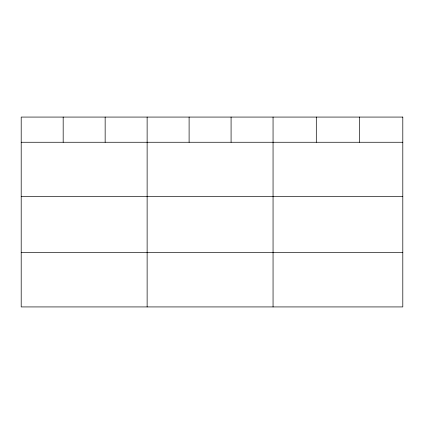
<?xml version="1.0" encoding="UTF-8"?>
<svg xmlns="http://www.w3.org/2000/svg" width="424" height="424" viewBox="0 0 424 424"><rect width="100%" height="100%" fill="white"/><g stroke="black" fill="none" stroke-linecap="round" stroke-linejoin="round"><path stroke-width="0.64" d="M21.2 142.263L402.8 142.263M21.2 196.603L402.8 196.603M21.2 252.587L402.8 252.587M359.552 117.072L359.552 142.263M316.304 117.072L316.304 142.263M273.056 117.072L273.056 306.928M231.08 117.072L231.08 142.263M189.104 117.072L189.104 142.263M147.128 117.072L147.128 306.928M105.152 117.072L105.152 142.263M63.176 117.072L63.176 142.263M402.8 117.072L21.2 117.072L21.2 306.928L402.8 306.928L402.8 117.072"/></g></svg>
